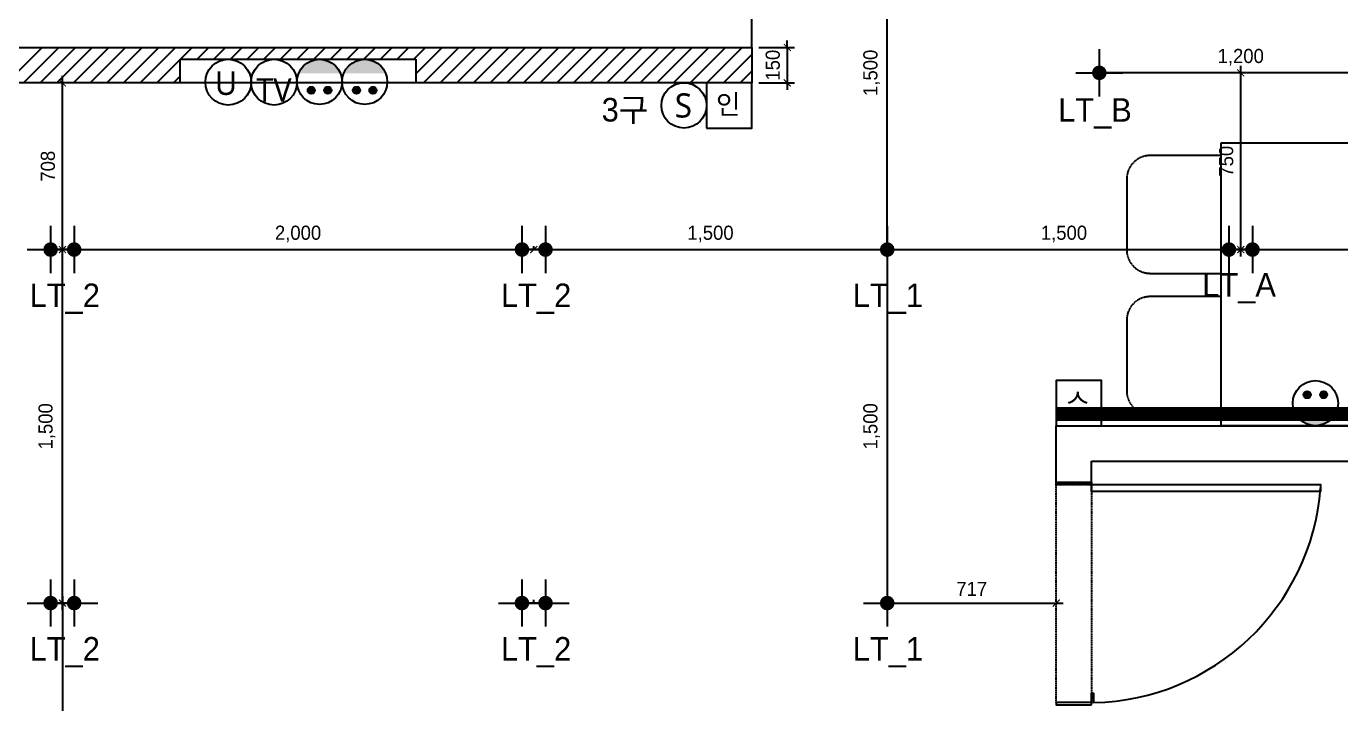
# Model space of a CAD drawing. Header units: millimetres. Extents: x 217202 to 745838, y -6815 to 171372.
# Drawn here: x 363575 to 369152, y 82966 to 85841 of the extents above; entities that cross this region are included whole.
import ezdxf
from ezdxf.enums import TextEntityAlignment as Align

# ---------------------------------------------------------------- set-up
doc = ezdxf.new("R2010")
doc.units = ezdxf.units.MM
doc.header["$PDMODE"] = 3
for name, pattern in [('DASHED', [0.75, 0.5, -0.25]), ('DH-HID2', [1.2, 0.8, -0.4]), ('HID', [2.3, 1.5, -0.8])]:
    doc.linetypes.add(name, pattern=pattern)
doc.layers.get('DEFPOINTS').update_dxf_attribs({"color": 248})
for name, color, linetype in [('03-WAL NEW', 3, 'Continuous'), ('06-LIGHT', 4, 'Continuous'), ('07-DIM WAL', 5, 'Continuous'), ('2-con', 2, 'Continuous'), ('3.기호.계단선', 30, 'Continuous'), ('_LIBR', 4, 'Continuous'), ('CO-DOOR', 8, 'Continuous'), ('FUR', 8, 'DASHED'), ('HAT', 5, 'Continuous'), ('RC-LIGHT', 7, 'Continuous'), ('설비', 140, 'Continuous')]:
    doc.layers.add(name, color=color, linetype=linetype)
doc.styles.add('HY 울릉도 L', font='')
doc.styles.get("Standard").update_dxf_attribs({"font": ''})
doc.styles.add('코레일둥고', font='Korail_Round_Gothic_Medium.ttf')
doc.styles.get('HY 울릉도 L').set_extended_font_data('HY울릉도L')
doc.styles.get('Standard').set_extended_font_data('Haan YGodic 230')
doc.linetypes.add('ZIGZAG', pattern='A,0.0001,-0.2,[131,ltypeshp.shx,S=0.2,R=0,X=-0.2,Y=0],-0.4,[131,ltypeshp.shx,S=0.2,R=180,X=0.2,Y=0],-0.2', length=0.8001)
doc.dimstyles.new('30', dxfattribs={"dimscale": 30, "dimtxt": 2, "dimasz": 1, "dimexe": 1, "dimexo": 1, "dimgap": 1, "dimtad": 1, "dimdec": 0, "dimrnd": 0.05, "dimdsep": 46, "dimlunit": 6, "dimtxsty": 'HY 울릉도 L', "dimblk": 'ARCHTICK', "dimcen": 2.5, "dimdle": 1, "dimclrd": 133, "dimclre": 133, "dimclrt": 30, "dimadec": 0, "dimazin": 0, "dimtfac": 1, "dimtdec": 0, "dimtix": 1, "dimtmove": 2, "dimatfit": 3, "dimldrblk": 'ARCHTICK', "dimfxl": 1, "dimlwd": -1, "dimlwe": -1, "dimarcsym": 0})

# ---------------------------------------------------------------- blocks, each defined once
blk = doc.blocks.new('ffwfr')
at = {"layer": '03-WAL NEW', "color": 8}
for p, q in [((98238, 62657.5), (102088, 62657.5)), ((102088, 62657.5), (102088, 62507.5)), ((99663, 62507.5), (99663, 62607.5)), ((99663, 62607.5), (100663, 62607.5)), ((100663, 62607.5), (100663, 62507.5)), ((102088, 62507.5), (98238, 62507.5)), ((100663, 62507.5), (99663, 62507.5))]:
    blk.add_line(p, q, dxfattribs=at)
at = {"layer": '03-WAL NEW', "color": 8, "linetype": 'Continuous'}
for p, q in [((98927.5, 62507.5), (99077.5, 62657.5)), ((98998.2, 62507.5), (99148.2, 62657.5)), ((99068.9, 62507.5), (99218.9, 62657.5)), ((99139.6, 62507.5), (99289.6, 62657.5)), ((99210.3, 62507.5), (99360.3, 62657.5)), ((99281, 62507.5), (99431, 62657.5)), ((99351.7, 62507.5), (99501.7, 62657.5)), ((99422.4, 62507.5), (99572.4, 62657.5)), ((99493.1, 62507.5), (99643.1, 62657.5)), ((99663.8, 62607.5), (99713.8, 62657.5)), ((99734.6, 62607.5), (99784.6, 62657.5)), ((99805.3, 62607.5), (99855.3, 62657.5)), ((99876, 62607.5), (99926, 62657.5)), ((99946.7, 62607.5), (99996.7, 62657.5)), ((100017.4, 62607.5), (100067.4, 62657.5)), ((100088.1, 62607.5), (100138.1, 62657.5)), ((100158.8, 62607.5), (100208.8, 62657.5)), ((100229.5, 62607.5), (100279.5, 62657.5)), ((100300.2, 62607.5), (100350.2, 62657.5)), ((100371, 62607.5), (100421, 62657.5)), ((100441.7, 62607.5), (100491.7, 62657.5)), ((100512.4, 62607.5), (100562.4, 62657.5)), ((100583.1, 62607.5), (100633.1, 62657.5)), ((100653.8, 62607.5), (100703.8, 62657.5)), ((100663, 62546), (100774.5, 62657.5)), ((100695.2, 62507.5), (100845.2, 62657.5)), ((100765.9, 62507.5), (100915.9, 62657.5)), ((100836.6, 62507.5), (100986.6, 62657.5)), ((100907.4, 62507.5), (101057.4, 62657.5)), ((100978.1, 62507.5), (101128.1, 62657.5)), ((101048.8, 62507.5), (101198.8, 62657.5)), ((101119.5, 62507.5), (101269.5, 62657.5)), ((101190.2, 62507.5), (101340.2, 62657.5)), ((101260.9, 62507.5), (101410.9, 62657.5)), ((101331.6, 62507.5), (101481.6, 62657.5)), ((101402.3, 62507.5), (101552.3, 62657.5)), ((101473, 62507.5), (101623, 62657.5)), ((101543.7, 62507.5), (101693.7, 62657.5)), ((101614.5, 62507.5), (101764.5, 62657.5)), ((101685.2, 62507.5), (101835.2, 62657.5)), ((101755.9, 62507.5), (101905.9, 62657.5)), ((101826.6, 62507.5), (101976.6, 62657.5)), ((101897.3, 62507.5), (102047.3, 62657.5)), ((99563.8, 62507.5), (99663, 62606.7)), ((101968, 62507.5), (102088, 62627.5)), ((99634.6, 62507.5), (99663, 62535.9)), ((102038.7, 62507.5), (102088, 62556.8))]:
    blk.add_line(p, q, dxfattribs=at)
at = {"layer": '2-con', "color": 8}
for p, q in [((102088, 62657.5), (102088, 62807.5)), ((98238, 62657.5), (102088, 62657.5)), ((103380, 61052.5), (106360, 61052.5)), ((103380, 60812.5), (103380, 61052.5)), ((103530, 60902.5), (106015, 60902.5)), ((103530, 60812.5), (103530, 60902.5)), ((103380, 60812.5), (103530, 60812.5)), ((103530, 60812.5), (103530, 60812.5))]:
    blk.add_line(p, q, dxfattribs=at)
at = {"layer": '_LIBR', "color": 8, "linetype": 'Continuous'}
for points in [[(103530, 60812.5), (103530, 60803.5), (103380, 60803.5), (103380, 60812.5)], [(103530, 59868.5), (103530, 59877.5), (103380, 59877.5), (103380, 59868.5)]]:
    blk.add_lwpolyline(points, close=True, dxfattribs=at)
for points in [[(103530, 60803.5), (104502, 60803.5), (104502, 60773.5), (103530, 60773.5), (103530, 60803.5)], [(103530, 59877.5), (103530, 59917.5), (103539, 59917.5), (103539, 59877.5), (103530, 59877.5)]]:
    blk.add_lwpolyline(points, dxfattribs=at)
blk.add_arc((103518, 60864.2), 986.9, 271.2192, 355.6019, dxfattribs=at)
at = {"layer": 'CO-DOOR', "color": 8, "linetype": 'DH-HID2'}
blk.add_lwpolyline([(103380, 59877.5), (103380, 60803.5), (103530, 60803.5), (103530, 59877.5)], close=True, dxfattribs=at)
at = {"layer": 'FUR', "color": 8, "linetype": 'HID'}
blk.add_lwpolyline([(104080, 62252.5), (104880, 62252.5), (104880, 61052.5), (104080, 61052.5)], close=True, dxfattribs=at)
for points in [[(104079.1, 62199.2), (103779.1, 62199.2, 0.414214), (103679.1, 62099.2), (103679.1, 61799.2, 0.414214), (103779.1, 61699.2), (104079.1, 61699.2)], [(104079.1, 61600.5), (103779.1, 61600.5, 0.414214), (103679.1, 61500.5), (103679.1, 61200.5, 0.414214), (103779.1, 61100.5), (104079.1, 61100.5)]]:
    blk.add_lwpolyline(points, format="xyb", dxfattribs=at)
blk = doc.blocks.new('ghehrth')
at = {"layer": '06-LIGHT'}
h = blk.add_hatch(color=256, dxfattribs=at)
h.dxf.hatch_style = 1
edge = h.paths.add_edge_path()
edge.add_arc((74745, 23106.8), 31.2, 270, 630)
at = {"color": 1, "linetype": 'Continuous'}
for p, q in [((74745, 23006.8), (74745, 23206.8)), ((74645, 23106.8), (74845, 23106.8))]:
    blk.add_line(p, q, dxfattribs=at)
blk = doc.blocks.new('HEY')
at = {"layer": '06-LIGHT', "color": 1}
blk.add_lwpolyline([(66128.5, 14166.8), (66128.5, 14066.8), (66128.5, 14116.8), (66114.3, 14116.8)], dxfattribs=at)
at = {"layer": '06-LIGHT'}
for p in [(-8616.6, -8940), (-8616.6, -9040)]:
    blk.add_blockref('ghehrth', p, dxfattribs=at)
blk = doc.blocks.new('_ArchTick')
at = {"color": 0, "linetype": 'ByBlock', "const_width": 0.15}
blk.add_lwpolyline([(-0.5, -0.5), (0.5, 0.5)], dxfattribs=at)
blk = doc.blocks.new('*D191')
at = {"layer": '07-DIM WAL', "color": 133, "transparency": 16777216}
blk.add_line((363697.7, 84893.4), (365757.7, 84893.4), dxfattribs=at)
at = {"layer": 'DEFPOINTS', "color": 0, "transparency": 16777216}
for p in [(363727.7, 84893.4), (365727.7, 84893.4), (365727.7, 84893.4)]:
    blk.add_point(p, dxfattribs=at)
at = {"layer": '07-DIM WAL', "color": 133, "transparency": 16777216, "xscale": 30, "yscale": 30, "zscale": 30, "rotation": 180}
blk.add_blockref('_ArchTick', (363727.7, 84893.4), dxfattribs=at)
at = {"layer": '07-DIM WAL', "color": 133, "transparency": 16777216, "xscale": 30, "yscale": 30, "zscale": 30}
blk.add_blockref('_ArchTick', (365727.7, 84893.4), dxfattribs=at)
at = {"layer": '07-DIM WAL', "color": 30, "transparency": 16777216, "insert": (364727.7, 84959.4), "char_height": 60, "attachment_point": 5, "style": 'HY 울릉도 L'}
blk.add_mtext('2,000', dxfattribs=at)
blk = doc.blocks.new('*D192')
at = {"layer": '07-DIM WAL', "color": 133, "transparency": 16777216}
blk.add_line((367197.7, 84893.4), (368757.7, 84893.4), dxfattribs=at)
at = {"layer": 'DEFPOINTS', "color": 0, "transparency": 16777216}
for p in [(367227.7, 84893.4), (368727.7, 84893.4), (368727.7, 84893.4)]:
    blk.add_point(p, dxfattribs=at)
at = {"layer": '07-DIM WAL', "color": 133, "transparency": 16777216, "xscale": 30, "yscale": 30, "zscale": 30, "rotation": 180}
blk.add_blockref('_ArchTick', (367227.7, 84893.4), dxfattribs=at)
at = {"layer": '07-DIM WAL', "color": 133, "transparency": 16777216, "xscale": 30, "yscale": 30, "zscale": 30}
blk.add_blockref('_ArchTick', (368727.7, 84893.4), dxfattribs=at)
at = {"layer": '07-DIM WAL', "color": 30, "transparency": 16777216, "insert": (367977.7, 84959.4), "char_height": 60, "attachment_point": 5, "style": 'HY 울릉도 L'}
blk.add_mtext('1,500', dxfattribs=at)
blk = doc.blocks.new('*D193')
at = {"layer": '07-DIM WAL', "color": 133, "transparency": 16777216}
blk.add_line((368697.7, 84893.4), (369957.7, 84893.4), dxfattribs=at)
at = {"layer": 'DEFPOINTS', "color": 0, "transparency": 16777216}
for p in [(368727.7, 84893.4), (369927.7, 84893.4), (369927.7, 84893.4)]:
    blk.add_point(p, dxfattribs=at)
at = {"layer": '07-DIM WAL', "color": 133, "transparency": 16777216, "xscale": 30, "yscale": 30, "zscale": 30, "rotation": 180}
blk.add_blockref('_ArchTick', (368727.7, 84893.4), dxfattribs=at)
at = {"layer": '07-DIM WAL', "color": 133, "transparency": 16777216, "xscale": 30, "yscale": 30, "zscale": 30}
blk.add_blockref('_ArchTick', (369927.7, 84893.4), dxfattribs=at)
at = {"layer": '07-DIM WAL', "color": 30, "transparency": 16777216, "insert": (369327.7, 84959.4), "char_height": 60, "attachment_point": 5, "style": 'HY 울릉도 L'}
blk.add_mtext('1,200', dxfattribs=at)
blk = doc.blocks.new('*D197')
at = {"layer": '07-DIM WAL', "color": 133, "transparency": 16777216}
for p, q in [((363727.7, 83363.4), (363727.7, 84923.4)), ((363757.7, 84893.4), (363757.7, 84893.4)), ((363757.7, 83393.4), (363757.7, 83393.4))]:
    blk.add_line(p, q, dxfattribs=at)
at = {"layer": 'DEFPOINTS', "color": 0, "transparency": 16777216}
for p in [(363727.7, 84893.4), (363727.7, 84893.4), (363727.7, 83393.4)]:
    blk.add_point(p, dxfattribs=at)
at = {"layer": '07-DIM WAL', "color": 133, "transparency": 16777216, "xscale": 30, "yscale": 30, "zscale": 30}
for p, rotation in [((363727.7, 84893.4), 90), ((363727.7, 83393.4), 270)]:
    blk.add_blockref('_ArchTick', p, dxfattribs=dict(at, rotation=rotation))
at = {"layer": '07-DIM WAL', "color": 30, "transparency": 16777216, "insert": (363661.7, 84143.4), "char_height": 60, "attachment_point": 5, "rotation": 90, "style": 'HY 울릉도 L'}
blk.add_mtext('1,500', dxfattribs=at)
blk = doc.blocks.new('*D185')
at = {"layer": '07-DIM WAL', "color": 133, "transparency": 16777216}
for p, q in [((363727.7, 84863.4), (363727.7, 85630.9)), ((363757.7, 85600.9), (363757.7, 85600.9)), ((363757.7, 84893.4), (363757.7, 84893.4))]:
    blk.add_line(p, q, dxfattribs=at)
at = {"layer": 'DEFPOINTS', "color": 0, "transparency": 16777216}
for p in [(363727.7, 85600.9), (363727.7, 85600.9), (363727.7, 84893.4)]:
    blk.add_point(p, dxfattribs=at)
at = {"layer": '07-DIM WAL', "color": 133, "transparency": 16777216, "xscale": 30, "yscale": 30, "zscale": 30}
for p, rotation in [((363727.7, 85600.9), 90), ((363727.7, 84893.4), 270)]:
    blk.add_blockref('_ArchTick', p, dxfattribs=dict(at, rotation=rotation))
at = {"layer": '07-DIM WAL', "color": 30, "transparency": 16777216, "insert": (363666.4, 85247.2), "char_height": 60, "attachment_point": 5, "rotation": 90, "style": 'HY 울릉도 L'}
blk.add_mtext('708', dxfattribs=at)
blk = doc.blocks.new('*D186')
at = {"layer": '07-DIM WAL', "color": 133, "transparency": 16777216}
blk.add_line((365697.7, 84893.4), (367257.7, 84893.4), dxfattribs=at)
at = {"layer": 'DEFPOINTS', "color": 0, "transparency": 16777216}
for p in [(365727.7, 84893.4), (367227.7, 84893.4), (367227.7, 84893.4)]:
    blk.add_point(p, dxfattribs=at)
at = {"layer": '07-DIM WAL', "color": 133, "transparency": 16777216, "xscale": 30, "yscale": 30, "zscale": 30, "rotation": 180}
blk.add_blockref('_ArchTick', (365727.7, 84893.4), dxfattribs=at)
at = {"layer": '07-DIM WAL', "color": 133, "transparency": 16777216, "xscale": 30, "yscale": 30, "zscale": 30}
blk.add_blockref('_ArchTick', (367227.7, 84893.4), dxfattribs=at)
at = {"layer": '07-DIM WAL', "color": 30, "transparency": 16777216, "insert": (366477.7, 84959.4), "char_height": 60, "attachment_point": 5, "style": 'HY 울릉도 L'}
blk.add_mtext('1,500', dxfattribs=at)
blk = doc.blocks.new('*D187')
at = {"layer": '07-DIM WAL', "color": 133, "transparency": 16777216}
blk.add_line((363727.7, 83423.4), (363727.7, 81863.4), dxfattribs=at)
at = {"layer": 'DEFPOINTS', "color": 0, "transparency": 16777216}
for p in [(363727.7, 83393.4), (363727.7, 81893.4), (363727.7, 81893.4)]:
    blk.add_point(p, dxfattribs=at)
at = {"layer": '07-DIM WAL', "color": 133, "transparency": 16777216, "xscale": 30, "yscale": 30, "zscale": 30}
for p, rotation in [((363727.7, 83393.4), 90), ((363727.7, 81893.4), 270)]:
    blk.add_blockref('_ArchTick', p, dxfattribs=dict(at, rotation=rotation))
at = {"layer": '07-DIM WAL', "color": 30, "transparency": 16777216, "insert": (363661.7, 82643.4), "char_height": 60, "attachment_point": 5, "rotation": 90, "style": 'HY 울릉도 L'}
blk.add_mtext('1,500', dxfattribs=at)
blk = doc.blocks.new('*D198')
at = {"layer": '07-DIM WAL', "color": 133, "transparency": 16777216}
for p, q in [((367227.7, 84923.4), (367227.7, 83363.4)), ((367257.7, 84893.4), (367257.7, 84893.4)), ((367257.7, 83393.4), (367257.7, 83393.4))]:
    blk.add_line(p, q, dxfattribs=at)
at = {"layer": 'DEFPOINTS', "color": 0, "transparency": 16777216}
for p in [(367227.7, 84893.4), (367227.7, 83393.4), (367227.7, 83393.4)]:
    blk.add_point(p, dxfattribs=at)
at = {"layer": '07-DIM WAL', "color": 133, "transparency": 16777216, "xscale": 30, "yscale": 30, "zscale": 30}
for p, rotation in [((367227.7, 84893.4), 90), ((367227.7, 83393.4), 270)]:
    blk.add_blockref('_ArchTick', p, dxfattribs=dict(at, rotation=rotation))
at = {"layer": '07-DIM WAL', "color": 30, "transparency": 16777216, "insert": (367161.7, 84143.4), "char_height": 60, "attachment_point": 5, "rotation": 90, "style": 'HY 울릉도 L'}
blk.add_mtext('1,500', dxfattribs=at)
blk = doc.blocks.new('*D189')
at = {"layer": '07-DIM WAL', "color": 133, "transparency": 16777216}
blk.add_line((367197.7, 83393.4), (367974.7, 83393.4), dxfattribs=at)
at = {"layer": 'DEFPOINTS', "color": 0, "transparency": 16777216}
for p in [(367227.7, 83393.4), (367944.7, 83393.4), (367944.7, 83393.4)]:
    blk.add_point(p, dxfattribs=at)
at = {"layer": '07-DIM WAL', "color": 133, "transparency": 16777216, "xscale": 30, "yscale": 30, "zscale": 30, "rotation": 180}
blk.add_blockref('_ArchTick', (367227.7, 83393.4), dxfattribs=at)
at = {"layer": '07-DIM WAL', "color": 133, "transparency": 16777216, "xscale": 30, "yscale": 30, "zscale": 30}
blk.add_blockref('_ArchTick', (367944.7, 83393.4), dxfattribs=at)
at = {"layer": '07-DIM WAL', "color": 30, "transparency": 16777216, "insert": (367586.2, 83453.5), "char_height": 60, "attachment_point": 5, "style": 'HY 울릉도 L'}
blk.add_mtext('717', dxfattribs=at)
blk = doc.blocks.new('*D199')
at = {"layer": '07-DIM WAL', "color": 133, "transparency": 16777216}
blk.add_line((369357.7, 85643.4), (368097.7, 85643.4), dxfattribs=at)
at = {"layer": 'DEFPOINTS', "color": 0, "transparency": 16777216}
for p in [(368127.7, 85643.4), (368127.7, 85643.4), (369327.7, 85643.4)]:
    blk.add_point(p, dxfattribs=at)
at = {"layer": '07-DIM WAL', "color": 133, "transparency": 16777216, "xscale": 30, "yscale": 30, "zscale": 30, "rotation": 180}
blk.add_blockref('_ArchTick', (368127.7, 85643.4), dxfattribs=at)
at = {"layer": '07-DIM WAL', "color": 133, "transparency": 16777216, "xscale": 30, "yscale": 30, "zscale": 30}
blk.add_blockref('_ArchTick', (369327.7, 85643.4), dxfattribs=at)
at = {"layer": '07-DIM WAL', "color": 30, "transparency": 16777216, "insert": (368727.7, 85709.4), "char_height": 60, "attachment_point": 5, "style": 'HY 울릉도 L'}
blk.add_mtext('1,200', dxfattribs=at)
blk = doc.blocks.new('*D190')
at = {"layer": '07-DIM WAL', "color": 133, "transparency": 16777216}
for p, q in [((368727.7, 84863.4), (368727.7, 85673.4)), ((368757.7, 85643.4), (368757.7, 85643.4)), ((368757.7, 84893.4), (368757.7, 84893.4))]:
    blk.add_line(p, q, dxfattribs=at)
at = {"layer": 'DEFPOINTS', "color": 0, "transparency": 16777216}
for p in [(368727.7, 85643.4), (368727.7, 85643.4), (368727.7, 84893.4)]:
    blk.add_point(p, dxfattribs=at)
at = {"layer": '07-DIM WAL', "color": 133, "transparency": 16777216, "xscale": 30, "yscale": 30, "zscale": 30}
for p, rotation in [((368727.7, 85643.4), 90), ((368727.7, 84893.4), 270)]:
    blk.add_blockref('_ArchTick', p, dxfattribs=dict(at, rotation=rotation))
at = {"layer": '07-DIM WAL', "color": 30, "transparency": 16777216, "insert": (368666.4, 85268.4), "char_height": 60, "attachment_point": 5, "rotation": 90, "style": 'HY 울릉도 L'}
blk.add_mtext('750', dxfattribs=at)
blk = doc.blocks.new('*D200')
at = {"layer": '07-DIM WAL', "color": 133, "transparency": 16777216}
for p, q in [((367227.7, 84863.4), (367227.7, 86423.4)), ((367257.7, 86393.4), (367257.7, 86393.4))]:
    blk.add_line(p, q, dxfattribs=at)
at = {"layer": 'DEFPOINTS', "color": 0, "transparency": 16777216}
for p in [(367227.7, 86393.4), (367227.7, 86393.4), (367227.7, 84893.4)]:
    blk.add_point(p, dxfattribs=at)
at = {"layer": '07-DIM WAL', "color": 133, "transparency": 16777216, "xscale": 30, "yscale": 30, "zscale": 30}
for p, rotation in [((367227.7, 86393.4), 90), ((367227.7, 84893.4), 270)]:
    blk.add_blockref('_ArchTick', p, dxfattribs=dict(at, rotation=rotation))
at = {"layer": '07-DIM WAL', "color": 30, "transparency": 16777216, "insert": (367161.7, 85643.4), "char_height": 60, "attachment_point": 5, "rotation": 90, "style": 'HY 울릉도 L'}
blk.add_mtext('1,500', dxfattribs=at)
blk = doc.blocks.new('swich')
at = {"layer": '설비', "color": 140}
blk.add_circle((372828.6, -86554.1), 84, dxfattribs=at)
at = {"layer": '설비', "color": 140, "insert": (372858.7, -86509.1), "char_height": 90, "attachment_point": 3}
blk.add_mtext_dynamic_manual_height_columns('{\\fMalgun Gothic|b0|i0|c129|p50;S}', width=143.497, gutter_width=1, heights=[0], dxfattribs=at)
blk = doc.blocks.new('*D201')
at = {"layer": 'DEFPOINTS', "color": 0, "transparency": 16777216}
for p in [(366652.7, 85750.9), (366652.7, 85600.9), (366803.6, 85600.9)]:
    blk.add_point(p, dxfattribs=at)
at = {"layer": 'HAT', "color": 133, "transparency": 16777216}
for p, q in [((366682.7, 85750.9), (366833.6, 85750.9)), ((366803.6, 85750.9), (366803.6, 85780.9)), ((366803.6, 85750.9), (366803.6, 85600.9)), ((366682.7, 85600.9), (366833.6, 85600.9)), ((366803.6, 85600.9), (366803.6, 85570.9))]:
    blk.add_line(p, q, dxfattribs=at)
at = {"layer": 'HAT', "color": 133, "transparency": 16777216, "xscale": 30, "yscale": 30, "zscale": 30}
for p, rotation in [((366803.6, 85750.9), 270), ((366803.6, 85600.9), 90)]:
    blk.add_blockref('_ArchTick', p, dxfattribs=dict(at, rotation=rotation))
at = {"layer": 'HAT', "color": 30, "transparency": 16777216, "insert": (366742.3, 85675.9), "char_height": 60, "attachment_point": 5, "rotation": 90, "style": 'HY 울릉도 L'}
blk.add_mtext('150', dxfattribs=at)

msp = doc.modelspace()

# ---------------------------------------------------------------- hatches: boundary and pattern name
at = {"layer": '설비'}
h = msp.add_hatch(color=10, dxfattribs=at)
edge = h.paths.add_edge_path()
edge.add_line((364730, 85640.9), (364907.8, 85640.9))
edge.add_ellipse((364818.9, 85605.1), major_axis=(-67.8, -67.8), ratio=1, start_angle=156.9578, end_angle=293.0422)
h = msp.add_hatch(color=10, dxfattribs=at)
edge = h.paths.add_edge_path()
edge.add_line((364921.7, 85640.9), (365099.5, 85640.9))
edge.add_ellipse((365010.6, 85605.1), major_axis=(-67.8, -67.8), ratio=1, start_angle=156.9578, end_angle=293.0422)
h = msp.add_hatch(color=10, dxfattribs=at)
edge = h.paths.add_edge_path()
edge.add_arc((364783.9, 85569.3), 15.3, 0, 360)
h = msp.add_hatch(color=10, dxfattribs=at)
edge = h.paths.add_edge_path()
edge.add_arc((364853.9, 85569.3), 15.3, 0, 360)
h = msp.add_hatch(color=10, dxfattribs=at)
edge = h.paths.add_edge_path()
edge.add_arc((364975.6, 85569.3), 15.3, 0, 360)
h = msp.add_hatch(color=10, dxfattribs=at)
edge = h.paths.add_edge_path()
edge.add_arc((365045.6, 85569.3), 15.3, 0, 360)
h = msp.add_hatch(color=10, dxfattribs=at)
edge = h.paths.add_edge_path()
edge.add_arc((369009.6, 84277.6), 15.3, 0, 360)
h = msp.add_hatch(color=10, dxfattribs=at)
edge = h.paths.add_edge_path()
edge.add_arc((369079.7, 84277.6), 15.3, 0, 360)
h = msp.add_hatch(color=10, dxfattribs=at)
edge = h.paths.add_edge_path()
edge.add_line((368955.8, 84205.9), (369133.5, 84205.9))
edge.add_ellipse((369044.7, 84241.8), major_axis=(-67.8, 67.8), ratio=1, start_angle=66.9578, end_angle=203.0422, ccw=False)

# ---------------------------------------------------------------- linework, layer by layer
at = {"layer": '3.기호.계단선', "linetype": 'ZIGZAG', "const_width": 60}
msp.add_lwpolyline([(367944.7, 84195.9), (372452.7, 84195.9)], dxfattribs=at)
at = {"layer": 'RC-LIGHT', "color": 140}
for points in [[(366461, 85409.3), (366652.7, 85409.3), (366652.7, 85600.9), (366461, 85600.9)], [(367944.7, 84145.9), (368136.3, 84145.9), (368136.3, 84337.6), (367944.7, 84337.6)]]:
    msp.add_lwpolyline(points, close=True, dxfattribs=at)
at = {"layer": '설비', "color": 10}
for centre, radius in [((364431.5, 85603.7), 97.2), ((364626, 85603.7), 97.2), ((364818.9, 85605.1), 95.8), ((365010.6, 85605.1), 95.8), ((364783.9, 85569.3), 15.3), ((364853.9, 85569.3), 15.3), ((364975.6, 85569.3), 15.3), ((365045.6, 85569.3), 15.3), ((369044.7, 84241.8), 95.8), ((369009.6, 84277.6), 15.3), ((369079.7, 84277.6), 15.3)]:
    msp.add_circle(centre, radius, dxfattribs=at)

# ---------------------------------------------------------------- block references
msp.add_blockref('ffwfr', (264564.7, 23093.4))
at = {"layer": '06-LIGHT', "rotation": 270}
for name, p in [('ghehrth', (345020.9, 160388.4)), ('HEY', (349610.9, 151021.9)), ('HEY', (351610.9, 151021.9)), ('ghehrth', (344120.9, 159638.4)), ('HEY', (354610.9, 151021.9)), ('HEY', (349610.9, 149521.9)), ('HEY', (351610.9, 149521.9)), ('ghehrth', (344120.9, 158138.4))]:
    msp.add_blockref(name, p, dxfattribs=at)
at = {"layer": '설비', "color": 140, "xscale": 1.140873015873041, "yscale": 1.140873015873041, "zscale": 1.140873015873041}
msp.add_blockref('swich', (-58985, 184252.3), dxfattribs=at)

# ---------------------------------------------------------------- texts
at = {"layer": 'RC-LIGHT', "color": 140, "style": '코레일둥고'}
for s, p in [('인', (366500.7, 85550.9)), ('스', (367984.4, 84287.6))]:
    msp.add_text(s, height=83.3, dxfattribs=at).set_placement(p, align=Align.TOP_LEFT)
at = {"layer": '설비', "color": 30, "style": '코레일둥고'}
for s, p in [('3구', (366016, 85536.8)), ('LT_B', (367952.8, 85535.9)), ('LT_A', (368564.4, 84793.9)), ('LT_2', (363588.8, 84749.4)), ('LT_2', (365588.8, 84749.4)), ('LT_1', (367081.4, 84749.4)), ('LT_2', (363588.8, 83249.4)), ('LT_2', (365588.8, 83249.4)), ('LT_1', (367081.4, 83249.4))]:
    msp.add_text(s, height=100, dxfattribs=at).set_placement(p, align=Align.TOP_LEFT)
at = {"layer": '설비', "color": 10, "char_height": 100, "style": '코레일둥고'}
for s, insert, attachment_point in [('{\\fMalgun Gothic|b0|i0|c129|p50;U}', (364469.6, 85548.3), 9), ('\\pxsm1,qc;{\\fMalgun Gothic|b0|i0|c129|p50;TV}', (364529.7, 85520.6), 7)]:
    msp.add_mtext_dynamic_manual_height_columns(s, width=191.417, gutter_width=0.694, heights=[0], dxfattribs=dict(at, insert=insert, attachment_point=attachment_point))

# ---------------------------------------------------------------- dimensions: what is measured, and where the dimension line sits
at = {"layer": '07-DIM WAL'}
for base, p1, p2, picture, middle in [((367227.7, 86393.4), (367227.7, 84893.4), (367227.7, 86393.4), '*D200', (367161.7, 85643.4)), ((368727.7, 85643.4), (368727.7, 84893.4), (368727.7, 85643.4), '*D190', (368666.4, 85268.4)), ((363727.666902, 85600.9305609), (363727.666902, 84893.4305609), (363727.666902, 85600.9305609), '*D185', (363666.3643239, 85247.1805609)), ((363727.7, 84893.4), (363727.7, 83393.4), (363727.7, 84893.4), '*D197', (363661.7, 84143.4)), ((367227.7, 83393.4), (367227.7, 84893.4), (367227.7, 83393.4), '*D198', (367161.7, 84143.4)), ((363727.7, 81893.4), (363727.7, 83393.4), (363727.7, 81893.4), '*D187', (363661.7, 82643.4))]:
    dim = msp.add_linear_dim(base=base, p1=p1, p2=p2, angle=90, dimstyle='30', override={"dimfxl": 1.25}, dxfattribs=at)
    dim.commit()
    dim.dimension.update_dxf_attribs({"geometry": picture, "text_midpoint": middle})
for base, p1, p2, picture, middle in [((368127.7, 85643.4), (369327.7, 85643.4), (368127.7, 85643.4), '*D199', (368727.7, 85709.4)), ((365727.7, 84893.4), (363727.7, 84893.4), (365727.7, 84893.4), '*D191', (364727.7, 84959.4)), ((367227.7, 84893.4), (365727.7, 84893.4), (367227.7, 84893.4), '*D186', (366477.7, 84959.4)), ((368727.7, 84893.4), (367227.7, 84893.4), (368727.7, 84893.4), '*D192', (367977.7, 84959.4)), ((369927.7, 84893.4), (368727.7, 84893.4), (369927.7, 84893.4), '*D193', (369327.7, 84959.4)), ((367944.7, 83393.4), (367227.7, 83393.4), (367944.7, 83393.4), '*D189', (367586.2, 83453.5))]:
    dim = msp.add_linear_dim(base=base, p1=p1, p2=p2, dimstyle='30', override={"dimfxl": 1.25}, dxfattribs=at)
    dim.commit()
    dim.dimension.update_dxf_attribs({"geometry": picture, "text_midpoint": middle})
at = {"layer": 'HAT'}
dim = msp.add_linear_dim(base=(366803.6, 85600.9), p1=(366652.7, 85750.9), p2=(366652.7, 85600.9), angle=90, dimstyle='30', override={"dimfxl": 1.25}, dxfattribs=at)
dim.commit()
dim.dimension.update_dxf_attribs({"geometry": '*D201', "text_midpoint": (366742.3, 85675.9)})

doc.saveas('drawing.dxf')
